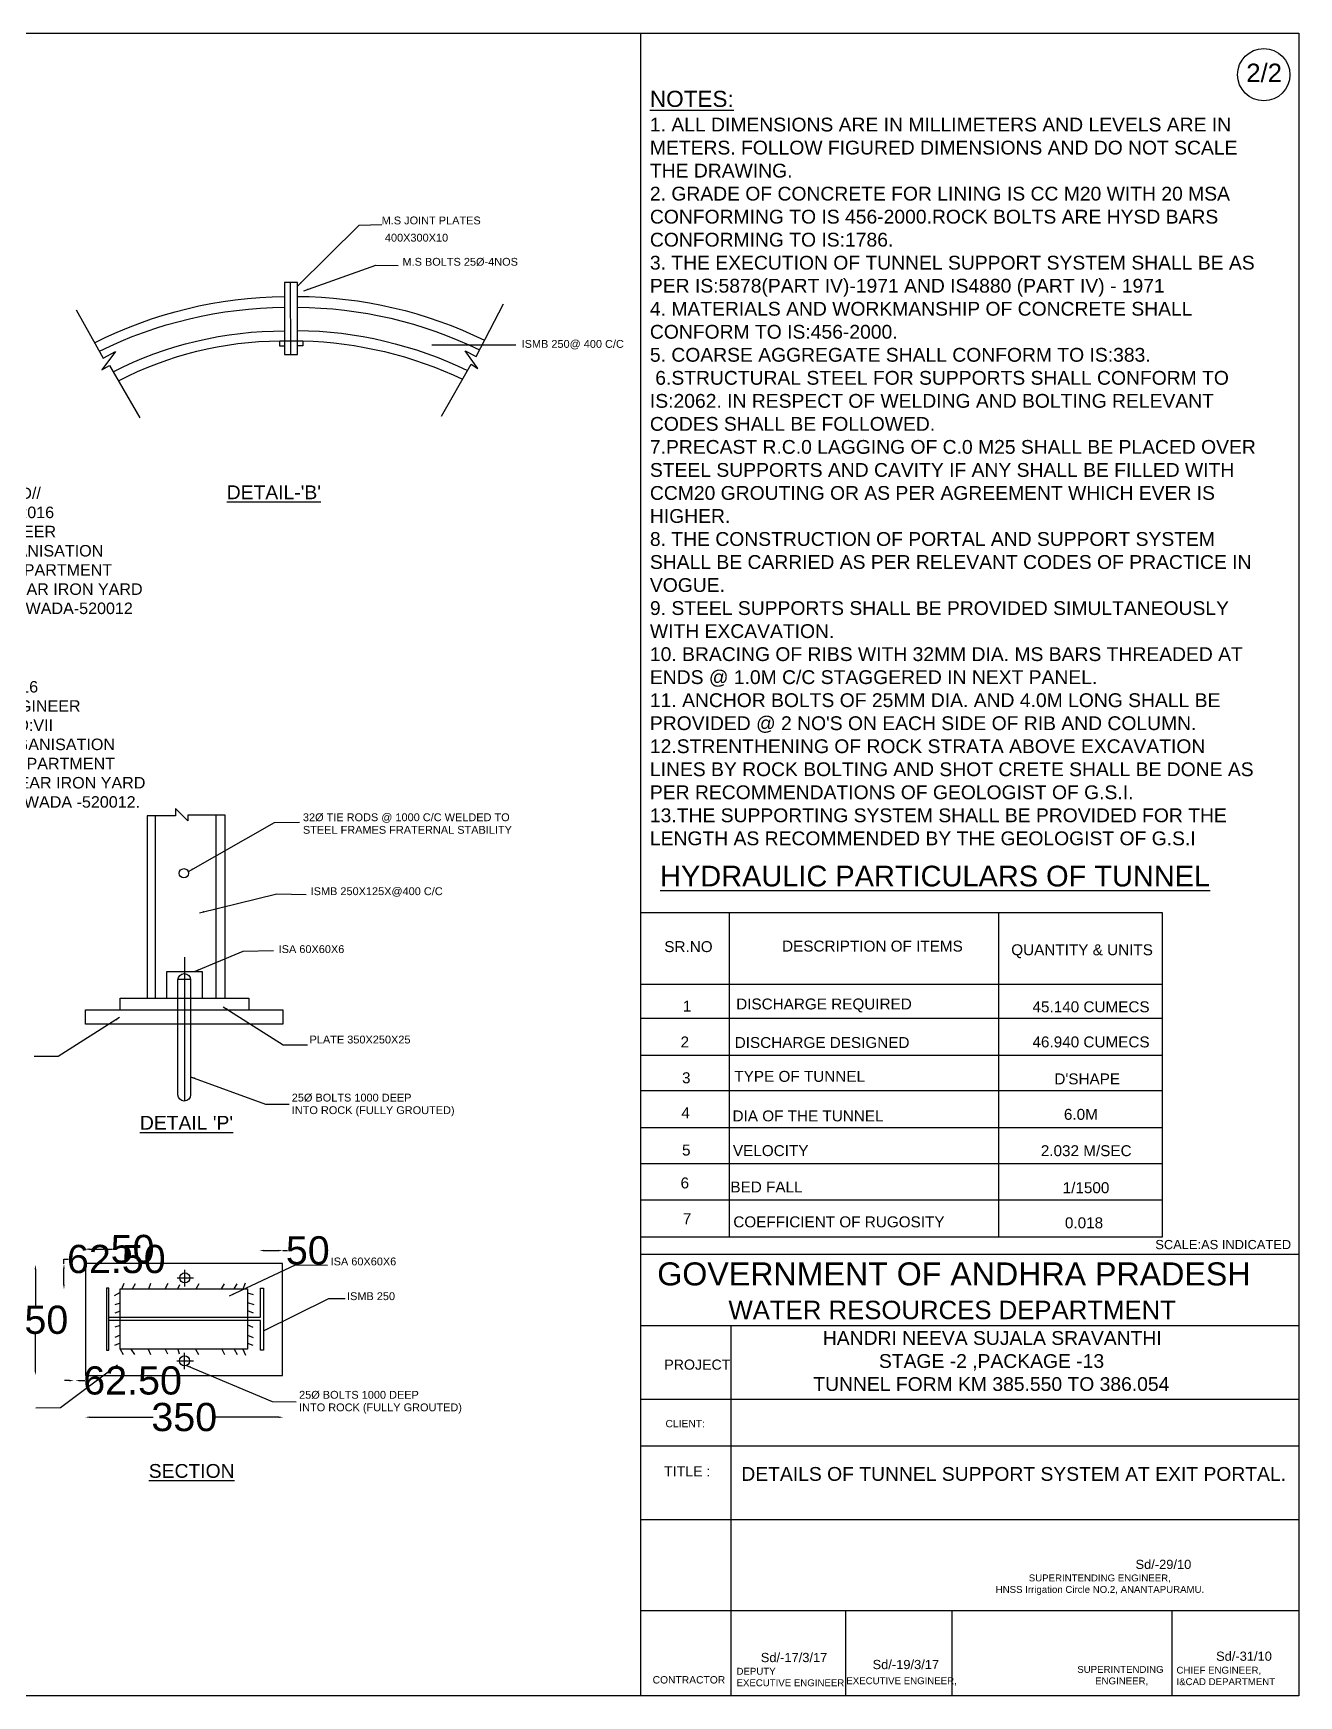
# Model space of a CAD drawing. Header units: millimetres. Extents: x 5124 to 3404652, y 2311 to 45929607.
# Drawn here: x 3399272 to 3404652, y 45922538 to 45929607 of the extents above; entities that cross this region are included whole.
import ezdxf

# ---------------------------------------------------------------- set-up
doc = ezdxf.new("R2010")
doc.units = ezdxf.units.MM
doc.header["$MEASUREMENT"] = 0
for name, color, linetype in [('DIMENSION', 7, 'Continuous'), ('DRAWING', 7, 'Continuous'), ('TEXT', 7, 'Continuous')]:
    doc.layers.add(name, color=color, linetype=linetype)
doc.styles.get("Standard").update_dxf_attribs({"font": 'arial.ttf', "height": 120})
doc.dimstyles.get("Standard").update_dxf_attribs({"dimtxt": 200, "dimasz": 110, "dimexe": 0.18, "dimexo": 0.0625, "dimgap": 0.09, "dimtad": 0, "dimtih": 1, "dimtoh": 1, "dimdec": 0, "dimzin": 0, "dimdsep": 46, "dimtxsty": 'Standard', "dimblk": 'OBLIQUE', "dimcen": 0.09, "dimse1": 1, "dimse2": 1, "dimadec": 0, "dimazin": 0, "dimtfac": 1, "dimtdec": 0, "dimtofl": 0, "dimtmove": 0, "dimatfit": 3, "dimfxl": 1, "dimtolj": 1, "dimtzin": 0, "dimarcsym": 0})

# ---------------------------------------------------------------- blocks, each defined once
blk = doc.blocks.new('*D88')
at = {"layer": 'Defpoints', "color": 0}
for p in [(3399445.7, 45924011.5), (3399451.6, 45923902.9), (3399451.6, 45923878.4)]:
    blk.add_point(p, dxfattribs=at)
at = {"layer": 'DIMENSION', "color": 0, "lineweight": -2}
for p, q in [((3399425.7, 45923878.4), (3399405.7, 45923878.4)), ((3399471.6, 45923878.4), (3399491.6, 45923878.4))]:
    blk.add_line(p, q, dxfattribs=at)
at = {"layer": 'DIMENSION', "color": 0}
for points in [[(3399425.7, 45923881.8), (3399425.7, 45923875.1), (3399445.7, 45923878.4)], [(3399471.6, 45923881.8), (3399471.6, 45923875.1), (3399451.6, 45923878.4)]]:
    blk.add_solid(points, dxfattribs=at)
at = {"layer": 'DIMENSION', "color": 0, "insert": (3399694.3, 45923878.4), "char_height": 120, "attachment_point": 5}
blk.add_mtext('\\A1;62.50', dxfattribs=at)
blk = doc.blocks.new('*D89')
at = {"layer": 'Defpoints', "color": 0}
for p in [(3399281.3, 45924371.7), (3399281.3, 45924371.7), (3399282.3, 45923900.9)]:
    blk.add_point(p, dxfattribs=at)
at = {"layer": 'DIMENSION', "color": 0, "lineweight": -2}
for p, q in [((3399281.3, 45924351.7), (3399281.3, 45924197.7)), ((3399281.3, 45923920.9), (3399281.3, 45924075))]:
    blk.add_line(p, q, dxfattribs=at)
at = {"layer": 'DIMENSION', "color": 0}
for points in [[(3399278, 45924351.7), (3399284.6, 45924351.7), (3399281.3, 45924371.7)], [(3399278, 45923920.9), (3399284.6, 45923920.9), (3399281.3, 45923900.9)]]:
    blk.add_solid(points, dxfattribs=at)
at = {"layer": 'DIMENSION', "color": 0, "insert": (3399281.3, 45924136.3), "char_height": 120, "attachment_point": 5}
blk.add_mtext('\\A1;250', dxfattribs=at)
blk = doc.blocks.new('*D90')
at = {"layer": 'Defpoints', "color": 0}
for p in [(3399402.7, 45924374.7), (3399455.5, 45924374.7), (3399450.6, 45924266)]:
    blk.add_point(p, dxfattribs=at)
at = {"layer": 'DIMENSION', "color": 0, "lineweight": -2}
for p, q in [((3399402.7, 45924374.7), (3399402.7, 45924394.7)), ((3399402.7, 45924394.7), (3399422.7, 45924394.7)), ((3399402.7, 45924286), (3399402.7, 45924354.7))]:
    blk.add_line(p, q, dxfattribs=at)
at = {"layer": 'DIMENSION', "color": 0}
for points in [[(3399399.3, 45924354.7), (3399406, 45924354.7), (3399402.7, 45924374.7)], [(3399399.3, 45924286), (3399406, 45924286), (3399402.7, 45924266)]]:
    blk.add_solid(points, dxfattribs=at)
at = {"layer": 'DIMENSION', "color": 0, "insert": (3399625.3, 45924394.7), "char_height": 120, "attachment_point": 5}
blk.add_mtext('\\A1;62.50', dxfattribs=at)
blk = doc.blocks.new('*D91')
at = {"layer": 'Defpoints', "color": 0}
for p in [(3399490.7, 45924435.3), (3399588.6, 45924437.3), (3399588.6, 45924435.3)]:
    blk.add_point(p, dxfattribs=at)
at = {"layer": 'DIMENSION', "color": 0, "lineweight": -2}
for p, q in [((3399510.7, 45924437.3), (3399568.6, 45924437.3)), ((3399588.6, 45924437.3), (3399608.6, 45924437.3))]:
    blk.add_line(p, q, dxfattribs=at)
at = {"layer": 'DIMENSION', "color": 0}
for points in [[(3399510.7, 45924440.6), (3399510.7, 45924434), (3399490.7, 45924437.3)], [(3399568.6, 45924440.6), (3399568.6, 45924434), (3399588.6, 45924437.3)]]:
    blk.add_solid(points, dxfattribs=at)
at = {"layer": 'DIMENSION', "color": 0, "insert": (3399694.5, 45924437.3), "char_height": 120, "attachment_point": 5}
blk.add_mtext('\\A1;50', dxfattribs=at)
blk = doc.blocks.new('*D92')
at = {"layer": 'Defpoints', "color": 0}
for p in [(3400233.6, 45924430.4), (3400333.5, 45924431.4), (3400333.5, 45924431.4)]:
    blk.add_point(p, dxfattribs=at)
at = {"layer": 'DIMENSION', "color": 0, "lineweight": -2}
for p, q in [((3400253.6, 45924431.4), (3400313.5, 45924431.4)), ((3400333.5, 45924431.4), (3400353.5, 45924431.4))]:
    blk.add_line(p, q, dxfattribs=at)
at = {"layer": 'DIMENSION', "color": 0}
for points in [[(3400253.6, 45924434.8), (3400253.6, 45924428.1), (3400233.6, 45924431.4)], [(3400313.5, 45924434.8), (3400313.5, 45924428.1), (3400333.5, 45924431.4)]]:
    blk.add_solid(points, dxfattribs=at)
at = {"layer": 'DIMENSION', "color": 0, "insert": (3400439.3, 45924431.4), "char_height": 120, "attachment_point": 5}
blk.add_mtext('\\A1;50', dxfattribs=at)
blk = doc.blocks.new('*D93')
at = {"layer": 'Defpoints', "color": 0}
for p in [(3399492.7, 45923719.9), (3400335.4, 45923722.8), (3400335.4, 45923722.8)]:
    blk.add_point(p, dxfattribs=at)
at = {"layer": 'DIMENSION', "color": 0, "lineweight": -2}
for p, q in [((3399512.7, 45923722.8), (3399781.6, 45923722.8)), ((3400315.4, 45923722.8), (3400046.5, 45923722.8))]:
    blk.add_line(p, q, dxfattribs=at)
at = {"layer": 'DIMENSION', "color": 0}
for points in [[(3399512.7, 45923726.1), (3399512.7, 45923719.5), (3399492.7, 45923722.8)], [(3400315.4, 45923726.1), (3400315.4, 45923719.5), (3400335.4, 45923722.8)]]:
    blk.add_solid(points, dxfattribs=at)
at = {"layer": 'DIMENSION', "color": 0, "insert": (3399914.1, 45923722.8), "char_height": 120, "attachment_point": 5}
blk.add_mtext('\\A1;350', dxfattribs=at)

msp = doc.modelspace()

# ---------------------------------------------------------------- linework, layer by layer
at = {"layer": 'DIMENSION', "color": 0}
msp.add_lwpolyline([(3401855.4, 45925869.2), (3404070.6, 45925869.2), (3404070.6, 45924487.8), (3401855.4, 45924487.8)], close=True, dxfattribs=at)
for points in [[(3402229.8, 45925869.2), (3402229.8, 45924487.8)], [(3403376.2, 45924487.8), (3403376.2, 45925869.2)], [(3401855.4, 45925563.9), (3404070.6, 45925563.9)], [(3401855.4, 45925419.2), (3404070.6, 45925419.2)], [(3401855.4, 45925262.5), (3404070.6, 45925262.5)], [(3401855.4, 45925111.8), (3404070.6, 45925111.8)], [(3401855.4, 45924954.5), (3404070.6, 45924954.5)], [(3401855.4, 45924801.8), (3404070.6, 45924801.8)], [(3401855.4, 45924647.1), (3404070.6, 45924647.1)]]:
    msp.add_lwpolyline(points, dxfattribs=at)
at = {"layer": 'DRAWING', "color": 0}
for points in [[(3404651.7, 45922538.5), (3393219.8, 45922538.5), (3393219.8, 45929607.1), (3404651.7, 45929607.1)], [(3401855.4, 45924416.7), (3404651.7, 45924416.7), (3404651.7, 45922538.5), (3401855.4, 45922538.5)]]:
    msp.add_lwpolyline(points, close=True, dxfattribs=at)
for points in [[(3401855.4, 45925869.2), (3401855.4, 45929607.1)], [(3400340.3, 45928240.8), (3400395.1, 45928240.8), (3400395.1, 45928547.1), (3400340.3, 45928547.1), (3400340.3, 45928240.8)], [(3400367.7, 45928240.8), (3400365.8, 45928547.1)], [(3399454.5, 45928431.6), (3399570, 45928225.1), (3399621.2, 45928253.7), (3399563.2, 45928176.2), (3399596.5, 45928194.8), (3399725.6, 45927971.6)], [(3401007.8, 45927978.5), (3401133.1, 45928199.7), (3401161.5, 45928182), (3401108.6, 45928256.4), (3401154.6, 45928232.9), (3401271.1, 45928457.1)], [(3400340.3, 45928277), (3400320.7, 45928277), (3400320.7, 45928299.5), (3400395.1, 45928299.5), (3400417.6, 45928299.5), (3400417.6, 45928278), (3400395.1, 45928278)], [(3400087.8, 45925505.1), (3400087.8, 45926283.2), (3399929.2, 45926283.2), (3399929.2, 45926257.8), (3399876.4, 45926311.6), (3399876.4, 45926279.3), (3399756, 45926279.3), (3399756, 45925505.1)], [(3399792.2, 45925505.1), (3399792.2, 45926279.3)], [(3400048.6, 45926283.2), (3400048.6, 45925505.1)], [(3399916.5, 45925067.6), (3399916.5, 45925678.4)], [(3399840.2, 45925505.1), (3399840.2, 45925617.7), (3399990.9, 45925617.7), (3399990.9, 45925505.1)], [(3399888.1, 45925585.4), (3399940, 45925585.4)], [(3399493.7, 45925396.5), (3399493.7, 45925455.2), (3400333.5, 45925455.2), (3400333.5, 45925393.5), (3399493.7, 45925393.5), (3399493.7, 45925398.4)], [(3399641.5, 45925455.2), (3399641.5, 45925505.1), (3400188.6, 45925505.1), (3400188.6, 45925456.2)], [(3401855.4, 45924416.7), (3401855.4, 45924629.8)], [(3399493.7, 45923900), (3400331.5, 45923900), (3400331.5, 45924376.6), (3399493.7, 45924376.6), (3399493.7, 45923900)], [(3399916.5, 45924278.7), (3399916.5, 45924349.2)], [(3399583.7, 45924271.9), (3399583.7, 45924007.6), (3399593.5, 45924007.6), (3399593.5, 45924270.9), (3399583.7, 45924271.9)], [(3399593.5, 45924148.6), (3400237.5, 45924148.6), (3400237.5, 45924270.9), (3400251.2, 45924270.9), (3400251.2, 45924007.6), (3400238.5, 45924007.6), (3400238.5, 45924133.9), (3399593.5, 45924133.9)], [(3399641.5, 45924011.5), (3399641.5, 45924268.9), (3400182.7, 45924268.9), (3400182.7, 45924011.5), (3399641.5, 45924011.5)], [(3399649.3, 45924268.9), (3399658.1, 45924292.4)], [(3399694.3, 45924268.9), (3399707.1, 45924291.5)], [(3399763.8, 45924268.9), (3399771.6, 45924292.4)], [(3399833.3, 45924268.9), (3399845.1, 45924292.4)], [(3399884.2, 45924315), (3399953.7, 45924315)], [(3399886.2, 45924268.9), (3399895, 45924287.5)], [(3399965.4, 45924268.9), (3399977.2, 45924291.5)], [(3400073.1, 45924268.9), (3400085.8, 45924289.5)], [(3400126.9, 45924268.9), (3400139.7, 45924290.5)], [(3400164.1, 45924268.9), (3400174.9, 45924294.4)], [(3399641.5, 45924253.3), (3399616, 45924238.6)], [(3399641.5, 45924208.3), (3399619, 45924200.4)], [(3400182.7, 45924252.3), (3400207.2, 45924244.5)], [(3400182.7, 45924210.2), (3400209.2, 45924201.4)], [(3399641.5, 45924174), (3399619, 45924165.2)], [(3399641.5, 45924112.3), (3399619, 45924105.5)], [(3400182.7, 45924176), (3400207.2, 45924167.2)], [(3400182.7, 45924115.3), (3400206.2, 45924105.5)], [(3401855.4, 45924112.3), (3404651.7, 45924112.3)], [(3402238.1, 45924112.3), (3402238.1, 45922538.5)], [(3399641.5, 45924071.2), (3399619, 45924062.4)], [(3400182.7, 45924072.2), (3400207.2, 45924062.4)], [(3399641.5, 45924037), (3399618, 45924028.2)], [(3399641.5, 45924011.5), (3399654.2, 45923990)], [(3399687.5, 45924011.5), (3399703.1, 45923990)], [(3399760.9, 45924011.5), (3399770.7, 45923989)], [(3399832.3, 45924011.5), (3399843.1, 45923992.9)], [(3399886.2, 45924011.5), (3399893, 45923992)], [(3399915.5, 45923926.4), (3399915.5, 45923996.9)], [(3399961.5, 45924011.5), (3399975.2, 45923990)], [(3400074.1, 45924011.5), (3400084.9, 45923990)], [(3400126.9, 45924011.5), (3400139.7, 45923989)], [(3400163.2, 45924011.5), (3400174.9, 45923987.1)], [(3400182.7, 45924037), (3400205.2, 45924029.2)], [(3399883.2, 45923962.6), (3399952.7, 45923962.6)], [(3401855.4, 45923799.1), (3404651.7, 45923799.1)], [(3401855.4, 45923601.4), (3404651.7, 45923601.4)], [(3401855.4, 45923288.2), (3404651.7, 45923288.2)], [(3401855.4, 45922901.6), (3404651.7, 45922901.6)], [(3402725.5, 45922901.6), (3402725.5, 45922538.5)], [(3403176.8, 45922901.6), (3403176.8, 45922538.5)], [(3404112.5, 45922901.6), (3404112.5, 45922538.5)]]:
    msp.add_lwpolyline(points, dxfattribs=at)
for points in [[(3399533.2, 45928291.2, -0.115744), (3400340.3, 45928487.4, -3.194498)], [(3399553.1, 45928255.3, -0.112165), (3400340.3, 45928442.4, -3.194498)], [(3400393.8, 45928488.2, -0.112633), (3401190.6, 45928302.1, -3.194498)], [(3400394.8, 45928442.2, -0.112758), (3401169.2, 45928260.9, -3.194498)], [(3399611.5, 45928167.9, -0.118851), (3400340.3, 45928341.6, -3.194498)], [(3399634.1, 45928129.7, -0.116999), (3400320.7, 45928299.5, -3.194498)], [(3400395.1, 45928343.5, -0.111454), (3401118, 45928172.9, -3.194498)], [(3400417.6, 45928299.5, -0.104161), (3401097.3, 45928136.4, -3.194498)], [(3399887.1, 45925097), (3399887.1, 45925582.4, -1), (3399941, 45925582.4), (3399941, 45925094, -1), (3399887.1, 45925094), (3399887.1, 45925097)]]:
    msp.add_lwpolyline(points, format="xyb", dxfattribs=at)
for centre, radius in [((3404503, 45929430.9), 111.2), ((3399912.6, 45926035.6), 19.6), ((3399916.5, 45924315), 21.5), ((3399915.5, 45923962.6), 21.5)]:
    msp.add_circle(centre, radius, dxfattribs=at)

# ---------------------------------------------------------------- texts
at = {"layer": 'DIMENSION', "color": 0}
for s, height, p in [('SR.NO ', 46.47, (3401954.7, 45925700.4)), ('DESCRIPTION OF ITEMS', 46.467, (3402455.5, 45925702.6)), ('QUANTITY & UNITS ', 46.467, (3403429.6, 45925687)), ('1', 46.5, (3402033.3, 45925447.2)), ('DISCHARGE REQUIRED ', 46.467, (3402260.3, 45925456.5)), ('45.140 CUMECS ', 46.467, (3403519.9, 45925444.6)), ('2', 46.5, (3402024, 45925295)), ('DISCHARGE DESIGNED ', 46.467, (3402254.1, 45925292.6)), ('46.940 CUMECS ', 46.467, (3403519.9, 45925295.2)), ('3', 46.5, (3402030.2, 45925142.8)), ('TYPE OF TUNNEL ', 46.467, (3402252.6, 45925148.8)), ("D'SHAPE", 46.47, (3403612.9, 45925138)), ('4', 46.5, (3402027.1, 45924993.8)), ('6.0M', 46.47, (3403653.5, 45924987.2)), ('DIA OF THE TUNNEL ', 46.467, (3402244.9, 45924980.6)), ('5', 46.5, (3402030.2, 45924835.4)), ('VELOCITY ', 46.47, (3402246.6, 45924833)), ('2.032 M/SEC', 46.467, (3403555.3, 45924832.7)), ('6', 46.5, (3402024, 45924695.6)), ('BED FALL ', 46.47, (3402235.8, 45924678.5)), ('1/1500', 46.47, (3403648.2, 45924675.3)), ('7', 46.5, (3402033.3, 45924543.4)), ('COEFFICIENT OF RUGOSITY', 46.467, (3402248.1, 45924530.2)), ('0.018', 46.47, (3403657.8, 45924526.1)), ('SCALE:AS INDICATED', 39.15, (3404042, 45924437.3)), ('PROJECT', 43.07, (3401954.8, 45923924.8)), ('CLIENT:', 31.32, (3401959.9, 45923680)), ('TITLE : ', 43.07, (3401953.7, 45923471)), ('CONTRACTOR', 31.32, (3401905.1, 45922590.6))]:
    msp.add_text(s, height=height, dxfattribs=at).set_placement(p)
at = {"layer": 'DIMENSION', "color": 0, "attachment_point": 1}
for s, insert, char_height, width in [('\\pi69.537;{\\H2.2727x;GOVERNMENT OF ANDHRA PRADESH } \\P\\pi372.11;{\\H1.8182x;WATER RESOURCES DEPARTMENT}', (3401855.4, 45924381.1), 43.065, 2642.961), ('\\pi439.64;HANDRI NEEVA SUJALA SRAVANTHI  \\P\\pi677.94;STAGE -2 ,PACKAGE -13 \\P\\pi399.02;TUNNEL FORM KM 385.550 TO 386.054', (3402189.2, 45924088.9), 58.726, 2305.913), ('DETAILS OF TUNNEL SUPPORT SYSTEM AT EXIT PORTAL.', (3402282.2, 45923511), 58.726, 2736.114)]:
    msp.add_mtext(s, dxfattribs=dict(at, insert=insert, char_height=char_height, width=width))
at = {"layer": 'DRAWING', "color": 0}
for s, height, p in [('2/2', 78.3, (3404428.6, 45929399.6)), ('Sd/-29/10', 39.15, (3403957.9, 45923077.6)), ('Sd/-17/3/17', 39.15, (3402365, 45922681.5)), ('Sd/-31/10', 39.15, (3404300.4, 45922687.1)), ('Sd/-19/3/17', 39.15, (3402840.2, 45922651.7))]:
    msp.add_text(s, height=height, dxfattribs=at).set_placement(p)
at = {"layer": 'DRAWING', "color": 0, "attachment_point": 1}
for s, insert, char_height, width in [("{\\H1.4x;\\LNOTES: \\H0.85714x; \\l\\P1. ALL DIMENSIONS ARE IN MILLIMETERS AND LEVELS ARE IN METERS. FOLLOW FIGURED DIMENSIONS AND DO NOT SCALE THE DRAWING. \\P2. GRADE OF CONCRETE FOR LINING IS CC M20 WITH 20 MSA CONFORMING TO IS 456-2000.ROCK BOLTS ARE HYSD BARS CONFORMING TO IS:1786. \\P3. THE EXECUTION OF TUNNEL SUPPORT SYSTEM SHALL BE AS PER IS:5878(PART IV)-1971 AND IS4880 (PART IV) - 1971 \\P4. MATERIALS AND WORKMANSHIP OF CONCRETE SHALL CONFORM TO IS:456-2000. \\P5. COARSE AGGREGATE SHALL CONFORM TO IS:383.\\P 6.STRUCTURAL STEEL FOR SUPPORTS SHALL CONFORM TO IS:2062. IN RESPECT OF WELDING AND BOLTING RELEVANT CODES SHALL BE FOLLOWED. \\P7.PRECAST R.C.0 LAGGING OF C.0 M25 SHALL BE PLACED OVER STEEL SUPPORTS AND CAVITY IF ANY SHALL BE FILLED WITH CCM20 GROUTING OR AS PER AGREEMENT WHICH EVER IS HIGHER. \\P8. THE CONSTRUCTION OF PORTAL AND SUPPORT SYSTEM SHALL BE CARRIED AS PER RELEVANT CODES OF PRACTICE IN VOGUE. \\P9. STEEL SUPPORTS SHALL BE PROVIDED SIMULTANEOUSLY WITH EXCAVATION. \\P10. BRACING OF RIBS WITH 32MM DIA. MS BARS THREADED AT ENDS @ 1.0M C/C STAGGERED IN NEXT PANEL. \\P11. ANCHOR BOLTS OF 25MM DIA. AND 4.0M LONG SHALL BE PROVIDED @ 2 NO'S ON EACH SIDE OF RIB AND COLUMN. \\P12.STRENTHENING OF ROCK STRATA ABOVE EXCAVATION LINES BY ROCK BOLTING AND SHOT CRETE SHALL BE DONE AS PER RECOMMENDATIONS OF GEOLOGIST OF G.S.I. \\P13.THE SUPPORTING SYSTEM SHALL BE PROVIDED FOR THE LENGTH AS RECOMMENDED BY THE GEOLOGIST OF G.S.I }", (3401893.6, 45929362.4), 48.938, 2571.24), ('\\pi429.62;//APPROVED// \\P\\pi379.45;Sd/-Dt:19-12-2016 \\P\\pi369.12;CHIEF ENGINEER \\P\\pi0;CENTRE DESIGNS ORGANISATION WATER RESOURCES DEPARTMENT \\PSAI BALAJI COMPLEX,NEAR IRON YARD BHAVANIPURAM ,VIJAYAWADA-520012', (3398419, 45927676), 48.938, 1315.14), ('\\pi534.14;//T.C.F// \\P\\pi459.25;SD/-21/12/16 \\P\\pi278.92;EXECUTIVE ENGINEER  \\P\\pi401.16;DIVISION NO:VII \\P\\pi0;CENTRAL DESIGNS ORGANISATION  WATER RESOURCES DEPARTMENT  SAI BALAJI COMPLEX,NEAR IRON YARD BHAVANIPURAM,VIJAYAWADA -520012.', (3398430.8, 45926934.4), 48.938, 1315.14), ('\\pi186.61;SUPERINTENDING ENGINEER, \\P\\pi45.958;HNSS Irrigation Circle NO.2, ANANTAPURAMU.', (3403317.5, 45923054.1), 29.363, 971.72), ('DEPUTY \\PEXECUTIVE ENGINEER ', (3402261.7, 45922657.3), 29.363, 457.921), ('\\pi1.0682;SUPERINTENDING\\P\\pi65.632; ENGINEER, ', (3403709.2, 45922665.2), 29.363, 364.665), ('CHIEF ENGINEER, \\PI&CAD DEPARTMENT', (3404132, 45922661.9), 29.363, 418.824), ('EXECUTIVE ENGINEER, ', (3402728.6, 45922616.9), 29.363, 466.193)]:
    msp.add_mtext(s, dxfattribs=dict(at, insert=insert, char_height=char_height, width=width))
at = {"layer": 'TEXT', "color": 0}
for s, height, p in [('M.S JOINT PLATES ', 33.278, (3400753.3, 45928794.5)), ('400X300X10', 33.28, (3400767, 45928721.3)), ('M.S BOLTS 25Ø-4NOS', 33.278, (3400841.8, 45928618.7)), ('ISMB 250@ 400 C/C', 33.278, (3401348.2, 45928269.6)), ("%%UDETAIL-'B'", 58.726, (3400094.7, 45927626)), ('32Ø TIE RODS @ 1000 C/C WELDED TO', 33.278, (3400418.5, 45926257)), ('STEEL FRAMES FRATERNAL STABILITY', 33.278, (3400418.5, 45926203.5)), ('%%UHYDRAULIC PARTICULARS OF TUNNEL', 88.088, (3401936.8, 45925979.6)), ('ISMB 250X125X@400 C/C', 33.278, (3400451.3, 45925942.6)), ('ISA 60X60X6', 33.278, (3400315.4, 45925696.3)), ('PLATE 350X250X25', 33.278, (3400446.8, 45925311.9)), ('25Ø BOLTS 1000 DEEP', 33.278, (3400371.1, 45925065)), ('INTO ROCK (FULLY GROUTED)', 33.278, (3400371.1, 45925011.6)), ("%%UDETAIL 'P'", 58.726, (3399725.6, 45924945.3)), ('ISA 60X60X6', 33.278, (3400536.3, 45924368.4)), ('ISMB 250', 33.28, (3400606.1, 45924220.7)), ('25Ø BOLTS 1000 DEEP', 33.278, (3400402.3, 45923801.4)), ('INTO ROCK (FULLY GROUTED)', 33.278, (3400402.3, 45923748)), ('%%USECTION', 58.73, (3399763.3, 45923465))]:
    msp.add_text(s, height=height, dxfattribs=at).set_placement(p)

# ---------------------------------------------------------------- dimensions: what is measured, and where the dimension line sits
at = {"layer": 'DIMENSION', "color": 0}
for base, p1, p2, text, picture, middle in [((3399402.7, 45924374.7), (3399450.6, 45924266), (3399455.5, 45924374.7), '62.50', '*D90', (3399625.3, 45924394.7)), ((3399281.3, 45924371.7), (3399282.3, 45923900.9), (3399281.3, 45924371.7), '250', '*D89', (3399281.3, 45924136.3))]:
    dim = msp.add_linear_dim(base=base, p1=p1, p2=p2, angle=90, text=text, dimstyle='Standard', override={"dimtxt": 17, "dimasz": 20, "dimarcsym": 1}, dxfattribs=at)
    dim.commit()
    dim.dimension.update_dxf_attribs({"geometry": picture, "text_midpoint": middle})
for base, p1, p2, text, picture, middle in [((3399588.6, 45924437.3), (3399490.7, 45924435.3), (3399588.6, 45924435.3), '50', '*D91', (3399694.5, 45924437.3)), ((3400333.5, 45924431.4), (3400233.6, 45924430.4), (3400333.5, 45924431.4), '50', '*D92', (3400439.3, 45924431.4)), ((3399451.6, 45923878.4), (3399445.7, 45924011.5), (3399451.6, 45923902.9), '62.50', '*D88', (3399694.3, 45923878.4)), ((3400335.4, 45923722.8), (3399492.7, 45923719.9), (3400335.4, 45923722.8), '350', '*D93', (3399914.1, 45923722.8))]:
    dim = msp.add_linear_dim(base=base, p1=p1, p2=p2, text=text, dimstyle='Standard', override={"dimtxt": 17, "dimasz": 20, "dimarcsym": 1}, dxfattribs=at)
    dim.commit()
    dim.dimension.update_dxf_attribs({"geometry": picture, "text_midpoint": middle})

# ---------------------------------------------------------------- leaders
for points in [[(3400395.1, 45928531.5), (3400657.4, 45928790.8), (3400753.3, 45928794.5)], [(3400422.5, 45928511.9), (3400727.9, 45928620.5), (3400823.8, 45928619.5)], [(3400966.7, 45928281.9), (3401324, 45928281.9)], [(3399932.2, 45926043.4), (3400298.2, 45926251.9), (3400403.9, 45926252.9)], [(3399979.1, 45925867.3), (3400307, 45925947.5), (3400432.3, 45925945.6)], [(3399957.6, 45925617.7), (3400165.1, 45925704.8), (3400293.3, 45925706.7)], [(3400080, 45925467.9), (3400334.4, 45925305.5), (3400438.2, 45925306.4)], [(3399639.5, 45925421.9), (3399378.2, 45925256.5), (3399275.4, 45925256.5)], [(3399941, 45925170.4), (3400260, 45925053.9), (3400359.9, 45925053.9)], [(3400106.4, 45924238.6), (3400386.3, 45924370.7), (3400523.3, 45924369.8)], [(3400251.2, 45924089.8), (3400528.2, 45924226.9), (3400597.7, 45924226.9)], [(3399630.7, 45923944), (3399388, 45923762), (3399283.2, 45923761)], [(3399923.4, 45923943), (3400287.5, 45923789.4), (3400389.2, 45923788.4)]]:
    msp.add_leader(points, dimstyle='Standard', override={"dimtxt": 17, "dimasz": 20, "dimgap": 0.09, "dimtad": 0, "dimarcsym": 1}, dxfattribs=at)

doc.saveas('drawing.dxf')
